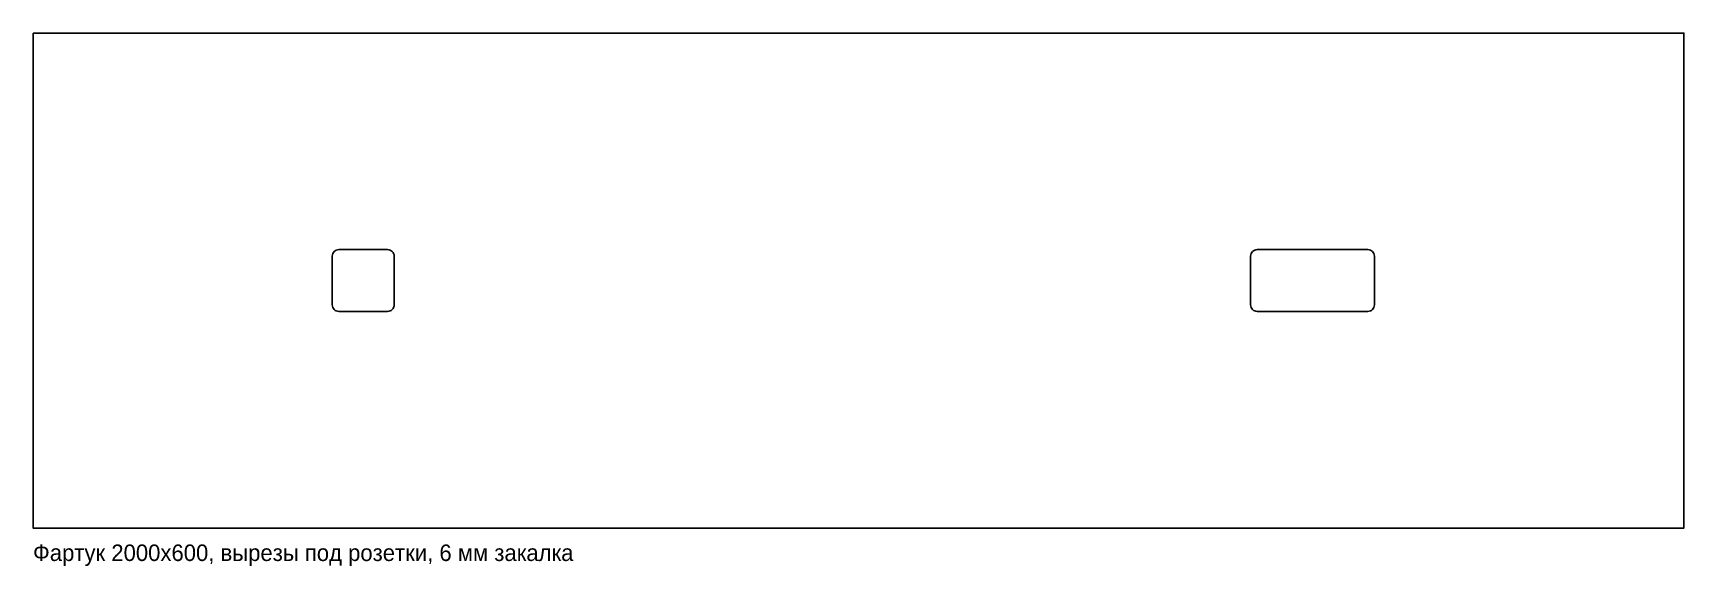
# Model space of a CAD drawing. Header units: millimetres. Extents: x 0 to 2000, y -46 to 600.
import ezdxf

# ---------------------------------------------------------------- set-up
doc = ezdxf.new("R2010")
doc.units = ezdxf.units.MM

msp = doc.modelspace()

# ---------------------------------------------------------------- linework, layer by layer
at = {"layer": 'CONTOUR'}
msp.add_lwpolyline([(0, 600), (2000, 600), (2000, 0), (0, 0)], close=True, dxfattribs=at)
at = {"layer": 'CUTOUTS'}
for points in [[(370.5, 337.5), (429.5, 337.5, -0.414214), (437.5, 329.5), (437.5, 270.5, -0.414214), (429.5, 262.5), (370.5, 262.5, -0.414214), (362.5, 270.5), (362.5, 329.5, -0.414214)], [(1483, 337.5), (1617, 337.5, -0.414214), (1625, 329.5), (1625, 270.5, -0.414214), (1617, 262.5), (1483, 262.5, -0.414214), (1475, 270.5), (1475, 329.5, -0.414214)]]:
    msp.add_lwpolyline(points, format="xyb", close=True, dxfattribs=at)

# ---------------------------------------------------------------- texts
at = {"layer": 'NOTES'}
msp.add_text('Фартук 2000x600, вырезы под розетки, 6 мм закалка', height=20, dxfattribs=at).set_placement((0, -40))

doc.saveas('drawing.dxf')
